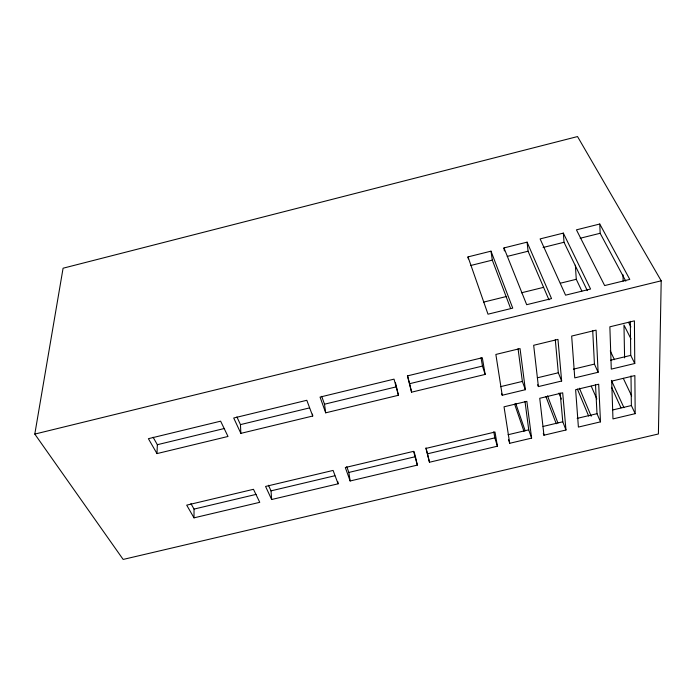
<?xml version="1.0" encoding="UTF-8"?>
<svg xmlns="http://www.w3.org/2000/svg" width="696" height="696" viewBox="0 0 696 696"><rect width="100%" height="100%" fill="white"/><g stroke="black" fill="none" stroke-linecap="round" stroke-linejoin="round"><path stroke-width="1.04" d="M194.01 517.85L186.693 505.148L253.475 489.305L259.756 502.321L194.01 517.85L194.036 509.089L190.93 503.626M661.2 280.801L658.399 433.973L123.157 559.436L34.8 434.087L63.084 268.212L577.532 136.564L661.2 280.801L34.8 434.087M156.983 453.592L148.396 438.689L220.632 421.176L228.001 436.462L156.983 453.592L157.348 444.7L153.103 437.245M468.008 256.902L491.002 251.16L512.735 308.128L488 314.192L468.008 256.902L468.338 258.877M503.974 247.924L527.09 242.156L551.545 298.601L526.681 304.7L503.974 247.924L504.374 250.925M563.342 233.108L540.113 238.911L565.57 295.165L590.565 289.031L563.342 233.108L564.021 242.269L587.32 290.615M599.778 224.016L576.436 229.845L604.659 285.569L629.784 279.409L599.778 224.016L600.152 233.282L625.8 281.175M470.54 265.541L492.307 260.121L510.516 308.206M507.245 256.406L528.081 251.221L548.97 299.863M543.089 247.48L564.021 242.269M580.168 238.25L600.152 233.282M483.476 302.142L506.679 296.435M521.435 292.798L543.585 287.344M560.454 283.194L576.271 279.296L581.856 291.058M157.348 444.7L224.564 428.449M236.91 416.921L240.459 424.612L309.546 407.9M321.7 396.329L324.51 404.211L396.537 386.785M407.517 375.553L409.596 383.696L482.467 366.07L485.155 374.422L411.588 392.17L407.43 375.892L482.311 357.735L485.155 374.422M312.713 416.025L306.805 400.287L233.708 418.009L240.86 433.364L312.713 416.025L312.469 414.111M398.408 395.285L394.032 379.137L320.047 397.077L325.693 412.824L398.408 395.285L396.746 387.733M500.485 386.671L522.365 381.417L525.358 389.708L502.225 395.25L501.607 393.397M537.382 377.806L558.314 372.778L561.646 381.017L538.399 386.584L537.712 384.749M573.4 369.158L594.436 364.104L598.116 372.282L574.757 377.876L571.668 336.072L596.089 330.148L598.116 372.282M610.662 360.206L630.741 355.386L634.769 363.503L611.288 369.124L609.861 326.815L634.413 320.856L634.769 363.503M194.036 509.089L256.067 494.395M268.43 485.243L271.022 490.863L334.82 475.751M346.773 466.659L348.835 472.436L415.442 456.663L417.33 465.111L350.14 480.98L345.312 467.529L413.598 451.339L417.33 465.111M425.978 447.876L427.492 453.809L494.83 437.871L497.414 446.197L429.484 462.24L425.952 448.407L494.995 432.033L497.414 446.197M508.045 434.739L528.725 429.841L531.613 438.123L509.707 443.291L508.515 439.602M543.045 426.457L562.786 421.785L560.167 393.075M577.167 418.374L597.003 413.685L595.498 384.636M612.506 410.014L631.376 405.542L631.002 375.918M338.108 483.816L333.097 470.426L265.567 486.443L271.649 499.51L338.108 483.816L337.812 481.675M543.967 435.2L565.978 430.006L562.69 392.805L539.739 398.286L543.967 435.2L543.306 433.373M600.5 421.854L578.393 427.074L575.627 389.716L598.69 384.218L600.5 421.854L597.003 413.685M635.187 413.659L612.967 418.914L611.697 381.112L634.865 375.579L635.187 413.659L631.376 405.542M628.505 322.291L630.889 326.946M631.037 339.03L623.973 325.049L624.599 357.901M610.253 350.862L614.438 359.684M623.285 378.32L631.663 395.963M611.366 380.338L623.964 407.699M611.601 387.289L620.98 407.812M591.269 386.219L596.82 398.973M579.411 388.211L591.217 416.225M577.375 389.09L588.685 416.095M558.975 393.092L561.367 399.121M562.786 421.785L565.978 430.006M547.5 395.833L557.905 423.011M545.916 396.598L556.261 423.768M515.727 403.419L525.167 430.763M514.596 404.08L523.992 431.407M395.441 382.748L396.259 385.775M414.111 451.739L415.173 455.68M427.492 453.809L429.484 462.24M409.596 383.696L411.588 392.17M481.032 357.727L482.467 366.07M493.777 431.79L494.83 437.871M502.225 395.25L495.865 354.447L520.043 348.592L525.358 389.708M509.707 443.291L504.026 406.812L526.863 401.357L531.613 438.123M348.835 472.436L350.14 480.98M491.002 251.16L492.307 260.121M324.51 404.211L325.693 412.824M518.068 348.74L522.365 381.417M525.002 401.47L528.725 429.841M538.399 386.584L533.667 345.286L557.966 339.396L561.646 381.017M527.09 242.156L528.081 251.221M555.295 339.718L558.314 372.778M271.022 490.863L271.649 499.51M575.357 265.202L576.271 279.296M592.714 330.644L594.436 364.104M240.459 424.612L240.86 433.364M623.007 274.763L623.129 281.132M630.315 321.308L630.741 355.386"/></g></svg>
